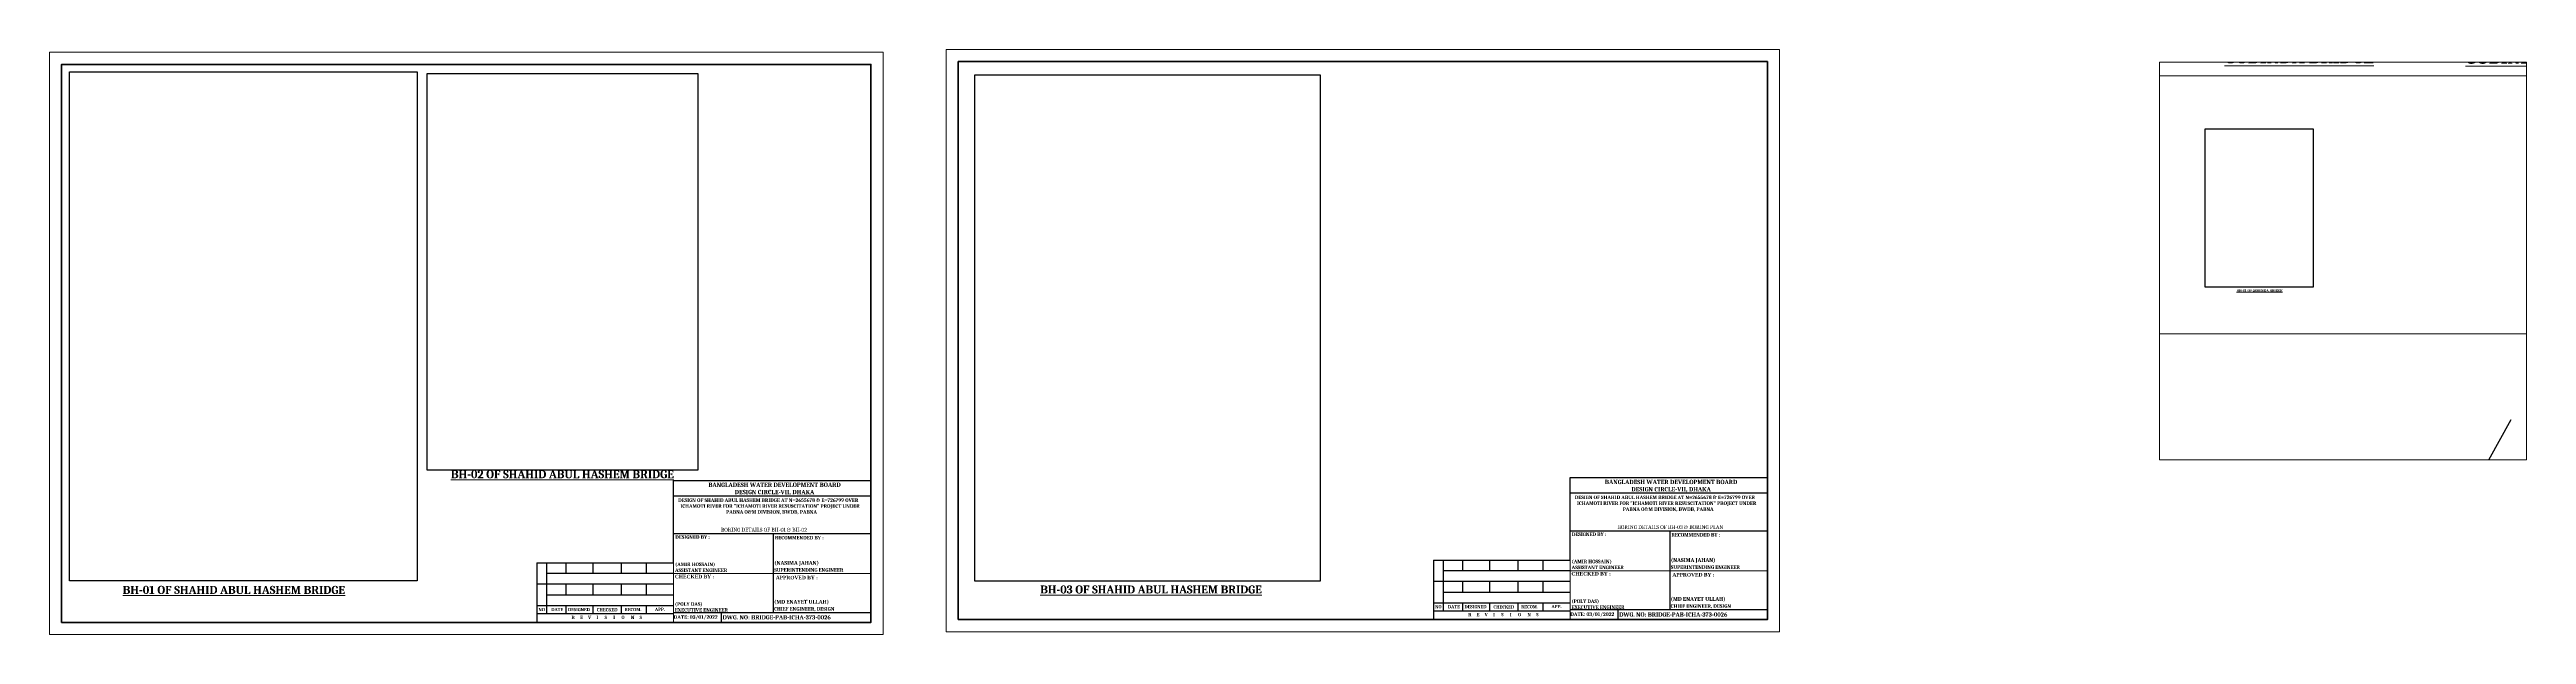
# Paper-space layout 'Shahid Abul' of a CAD drawing. Header units: millimetres. Extents: x 455 to 1680, y -365 to -75.
# The model-space entities are those that its viewports show. They can reach past a viewport. Long polylines and large blocks are cut down to what shows.
import ezdxf

# ---------------------------------------------------------------- set-up
doc = ezdxf.new("R2010")
doc.units = ezdxf.units.MM
doc.header["$LTSCALE"] = 25
doc.header["$MEASUREMENT"] = 0
doc.layers.get('0').update_dxf_attribs({"lineweight": 13})
doc.layers.get('Defpoints').update_dxf_attribs({"color": 230, "lineweight": 9})
for name, color, linetype, lineweight in [('GR LEVEL', 10, 'Continuous', 20), ('line', 191, 'Continuous', 18), ('Outline', 191, 'Continuous', 40), ('SECTION', 7, 'Continuous', 30)]:
    doc.layers.add(name, color=color, linetype=linetype, lineweight=lineweight)
doc.layers.add('SLOPEEARTH', color=3, linetype='Continuous')
doc.styles.add('MtXpl_Cambria', font='cambriab.ttf')
doc.styles.get("Standard").update_dxf_attribs({"font": 'swissl.ttf'})
doc.styles.add('tynrb', font='timesbd.ttf')
picture_1 = doc.add_image_def('image7.jpg', size_in_pixel=(981, 1437))
picture_2 = doc.add_image_def('image37.jpg', size_in_pixel=(981, 1438))
picture_3 = doc.add_image_def('image38.jpg', size_in_pixel=(981, 1439))
picture_4 = doc.add_image_def('image39.jpg', size_in_pixel=(981, 1440))

# ---------------------------------------------------------------- blocks, each defined once
blk = doc.blocks.new('BOX 20')
at = {"layer": 'GR LEVEL', "color": 7, "lineweight": 20}
blk.add_line((812.7, -335.2), (861.1, -335.2), dxfattribs=at)
at = {"layer": 'line', "linetype": 'Continuous'}
for p, q in [((763.4, -329.9), (763.4, -359.4)), ((763.4, -335.2), (812.7, -335.2))]:
    blk.add_line(p, q, dxfattribs=at)
at = {"layer": 'SECTION', "color": 18, "linetype": 'ByBlock', "true_color": 0x000000}
for p, q in [((763.4, -296.8), (763.4, -289)), ((763.4, -289), (861.1, -289)), ((861.1, -296.8), (763.4, -296.8)), ((763.4, -329.9), (763.4, -296.8)), ((861.1, -315.5), (763.4, -315.5)), ((812.7, -315.5), (812.7, -354.6)), ((695.8, -329.9), (695.8, -359.4)), ((695.8, -329.9), (763.4, -329.9)), ((700.6, -329.9), (700.6, -355.2)), ((710.1, -329.9), (710.1, -335.2)), ((723.5, -329.9), (723.5, -335.2)), ((737.5, -329.9), (737.5, -335.2)), ((749.9, -329.9), (749.9, -335.2)), ((763.4, -340.5), (695.8, -340.5)), ((763.4, -335.2), (700.6, -335.2)), ((710.1, -340.5), (710.1, -345.9)), ((723.5, -340.5), (723.5, -345.8)), ((737.5, -340.5), (737.5, -345.8)), ((749.9, -340.5), (749.9, -345.8)), ((763.4, -351.2), (695.8, -351.2)), ((763.4, -355.2), (695.8, -355.2)), ((763.4, -345.9), (700.6, -345.9)), ((710.1, -351.2), (710.1, -355.2)), ((723.5, -351.2), (723.5, -355.2)), ((737.5, -351.2), (737.5, -355.2)), ((749.9, -351.2), (749.9, -355.2)), ((861.1, -354.6), (763.4, -354.6)), ((787.2, -359.4), (787.2, -354.6))]:
    blk.add_line(p, q, dxfattribs=at)
for s, insert, char_height, width, attachment_point in [('{\\fCambria|b1|i0|c0|p18;BANGLADESH WATER DEVELOPMENT BOARD\\PDESIGN CIRCLE-VII, DHAKA}', (813.4, -290.1), 2.149, 104.754, 2), ('\\A1;\\pi1.72913;{\\fCambria|b1|i0|c0|p18;\\C256;DESIGN OF SHAHID ABUL HASHEM BRIDGE AT N=2655678 & E=726799 OVER \\P\\pi2.82857;ICHAMOTI RIVER FOR "ICHAMOTI RIVER RESUSCITATION" PROJECT UNDER \\P\\pi25.46641;PABNA O&M DIVISION, BWDB, PABNA}', (764, -297.9), 1.755, 96.278, 1), ('{\\fCambria|b1|i0|c0|p18;DESIGNED BY :}', (764.3, -316.2), 1.755, 23.828, 1), ('{\\fCambria|b1|i0|c0|p18; RECOMMENDED BY :}', (813, -316.5), 1.755, 42.866, 1), ('{\\fCambria|b1|i0|c0|p18;(AMIR HOSSAIN)\\PASSISTANT ENGINEER   \\fTimes New Roman Baltic|b1|i0|c0|p18;                }', (764.2, -329.7), 1.755, 63.981, 1), ('{\\fCambria|b1|i0|c0|p18;               \\H1.083x;(NASIMA JAHAN)}', (804.6, -328.9), 1.755, 48.305, 1), ('{\\fTimes New Roman Baltic|b1|i0|c0|p18;CHECKED BY :}', (764.1, -335.8), 1.755, 42.866, 1), ('{\\fCambria|b1|i0|c0|p18;               SUPERINTENDING ENGINEER}', (804.6, -332.5), 1.755, 62.735, 1), ('{\\fTimes New Roman Baltic|b1|i0|c0|p18;               APPROVED BY :}', (804, -336.3), 1.755, 29.895, 1), ('{\\fCambria|b1|i0|c0|p18;NO}', (698.2, -352.2), 1.599, 1.011, 2), ('{\\fCambria|b1|i0|c0|p18;DATE}', (705.9, -352.2), 1.599, 8.407, 2), ('{\\fCambria|b1|i0|c0|p18;DESIGNED}', (716.6, -352.2), 1.599, 13.564, 2), ('{\\fCambria|b1|i0|c0|p18;CHECKED}', (730.6, -352.3), 1.599, 5.614, 2), ('{\\fCambria|b1|i0|c0|p18;RECOM.}', (743.4, -352.2), 1.599, 12.308, 2), ('{\\fCambria|b1|i0|c0|p18;APP.}', (756.7, -352.1), 1.599, 13.145, 2), ('{\\fCambria|b1|i0|c0|p18;(POLY DAS)\\PEXECUTIVE ENGINEER}', (764.1, -349.4), 1.755, 41.104, 1), ('{\\fCambria|b1|i0|c0|p18;               CHIEF ENGINEER, DESIGN}', (804.5, -351.8), 1.755, 47.468, 1), ('{\\fCambria|b1|i0|c0|p18;               \\H1.083x;(MD ENAYET ULLAH)}', (804.5, -348.2), 1.755, 48.305, 1), ('{\\fCambria|b1|i0|c0|p18;R     E     V     I      S      I      O      N     S}', (730.4, -356.1), 1.599, 47.454, 2), ('{\\fCambria|b1|i0|c0|p18;DATE: 03/01/2022}', (763.5, -355.8), 1.8, 96.169, 1), ('{\\fCambria|b1|i0|c0|p18;DWG. NO: BRIDGE-PAB-ICHA-373-0026}', (787.7, -355.8), 2.106, 104.912, 1)]:
    blk.add_mtext(s, dxfattribs=dict(at, insert=insert, char_height=char_height, width=width, attachment_point=attachment_point))

msp = doc.modelspace()

# ---------------------------------------------------------------- linework, layer by layer
at = {"layer": 'Defpoints', "ltscale": 50}
msp.add_lwpolyline([(1680928.771, -2590392.706), (1917914.936, -2590392.706), (1917914.936, -2682538.023), (1680928.771, -2682538.023)], close=True, dxfattribs=at)
at = {"layer": 'Defpoints', "lineweight": -2, "ltscale": 100}
msp.add_lwpolyline([(1784540.389, -2739036.251), (1790121.998, -2743187.625), (1806601.038, -2713104.629)], dxfattribs=at)

# ---------------------------------------------------------------- texts
at = {"color": 0, "attachment_point": 2, "style": 'tynrb'}
for s, insert, char_height, width in [('{\\fCambria|b1|i0|c0|p18;\\LGOBINDA BRIDGE}', (1731059.187, -2581393.441), 4500, 108882.56385), ('{\\fCambria|b1|i0|c0|p18;\\LGOBINDA BRIDGE NEAR DELIVERY MORE}', (1852121.018, -2581541.371), 4500, 132963.01624), ('{\\fCambria|b1|i0|c0|p18;\\LBH-02 OF SHAHID ABUL HASHEM BRIDGE}', (3277464.175, -2640737.801), 900, 35926.10593), ('{\\fCambria|b1|i0|c0|p18;\\LBH-01 OF SHAHID ABUL HASHEM BRIDGE}', (3240682.511, -2653709.3), 900, 35926.10593), ('{\\fCambria|b1|i0|c0|p18;\\LBH-03 OF SHAHID ABUL HASHEM BRIDGE}', (3352057.015, -2652354.805), 900, 35926.10593), ('{\\fCambria|b1|i0|c0|p18;\\LBH-01 OF GOBINDA BRIDGE}', (1716924.624, -2666591.785), 900, 21776.51277)]:
    msp.add_mtext(s, dxfattribs=dict(at, insert=insert, char_height=char_height, width=width))

# ---------------------------------------------------------------- pictures from other files: only their frames are drawn
at = {"layer": 'SLOPEEARTH', "lineweight": -2, "ltscale": 100}
image = msp.add_image(picture_4, insert=(3332194.109, -2651864.9), size_in_units=(38933.438, 57150), dxfattribs=at)
image.dxf.flags = 7
image = msp.add_image(picture_2, insert=(3222262.699, -2653144.329), size_in_units=(38933.438, 57070.625), dxfattribs=at)
image.dxf.flags = 7
image = msp.add_image(picture_3, insert=(3262306.088, -2640737.801), size_in_units=(30316.174, 44469.903), dxfattribs=at)
image.dxf.flags = 7
image = msp.add_image(picture_1, insert=(1697489.621, -2665809.461), size_in_units=(38553.375, 56474.21), dxfattribs=at)
image.dxf.flags = 7

psp = doc.layouts.new('Shahid Abul')

# ---------------------------------------------------------------- linework, layer by layer
at = {"color": 1}
for points in [[(460.6, -82.8), (861.1, -82.8), (861.1, -289), (763.4, -289), (763.4, -329.9), (695.8, -329.9), (695.8, -359.4), (460.6, -359.4), (460.6, -82.8)], [(904.3, -81.4), (1304.8, -81.4), (1304.8, -287.7), (1207.1, -287.7), (1207.1, -328.6), (1139.5, -328.6), (1139.5, -358), (904.3, -358), (904.3, -81.4)]]:
    psp.add_lwpolyline(points, close=True, dxfattribs=at)
at = {"layer": 'Defpoints', "lineweight": 13}
for points in [[(867.1, -76.8), (454.6, -76.8), (454.6, -365.4), (867.1, -365.4)], [(1310.8, -75.4), (898.3, -75.4), (898.3, -364), (1310.8, -364)]]:
    psp.add_lwpolyline(points, close=True, dxfattribs=at)
at = {"layer": 'Outline'}
for points in [[(460.6, -359.4), (861.1, -359.4), (861.1, -82.8), (460.6, -82.8)], [(904.3, -358), (1304.8, -358), (1304.8, -81.4), (904.3, -81.4)]]:
    psp.add_lwpolyline(points, close=True, dxfattribs=at)

# ---------------------------------------------------------------- block references
at = {"layer": 'SLOPEEARTH', "lineweight": -2}
for p in [(0, 0), (443.7, 1.4)]:
    psp.add_blockref('BOX 20', p, dxfattribs=at)

# ---------------------------------------------------------------- texts
at = {"lineweight": -2, "style": 'MtXpl_Cambria'}
for s, p in [('BORING DETAILS OF BH-01 & BH-02', (786.9, -314.4)), ('BORING DETAILS OF BH-03 & BORING PLAN', (1230.6, -313.1))]:
    psp.add_text(s, height=1.9, dxfattribs=at).set_placement(p)

# ---------------------------------------------------------------- viewports
at = {"layer": '0', "color": 1, "view_target_point": (387.853, -4169.255)}
vp = psp.add_viewport(center=(660.9, -221.1), size=(400.5, 276.637), view_center_point=(3266317.598, -2622348.678), view_height=62585.69552, dxfattribs=at)
vp.dxf.flags = 0x10000  # cut along an outline
vp.dxf.clipping_boundary_handle = psp.add_lwpolyline([(460.6, -82.8), (861.1, -82.8), (861.1, -289), (763.4, -289), (763.4, -329.9), (695.8, -329.9), (695.8, -359.4), (460.6, -359.4), (460.6, -82.8)], format="xyb", close=True, dxfattribs={"invisible": 1}).dxf.handle
vp = psp.add_viewport(center=(1104.6, -219.7), size=(400.5, 276.637), view_center_point=(3375540.32, -2620545.993), view_height=62989.52351, status=4, dxfattribs=at)
vp.dxf.flags = 0x10000  # cut along an outline
vp.dxf.clipping_boundary_handle = psp.add_lwpolyline([(904.3, -81.4), (1304.8, -81.4), (1304.8, -287.7), (1207.1, -287.7), (1207.1, -328.6), (1139.5, -328.6), (1139.5, -358), (904.3, -358), (904.3, -81.4)], format="xyb", close=True, dxfattribs={"invisible": 1}).dxf.handle
at = {"layer": 'Defpoints', "lineweight": -2, "ltscale": 100, "view_target_point": (387.853, -4169.255)}
psp.add_viewport(center=(1589.6, -180.2), size=(181.7, 197.08), view_center_point=(1746280.505, -2652299.634), view_height=142011.078, status=3, dxfattribs=at)

doc.saveas('drawing.dxf')
